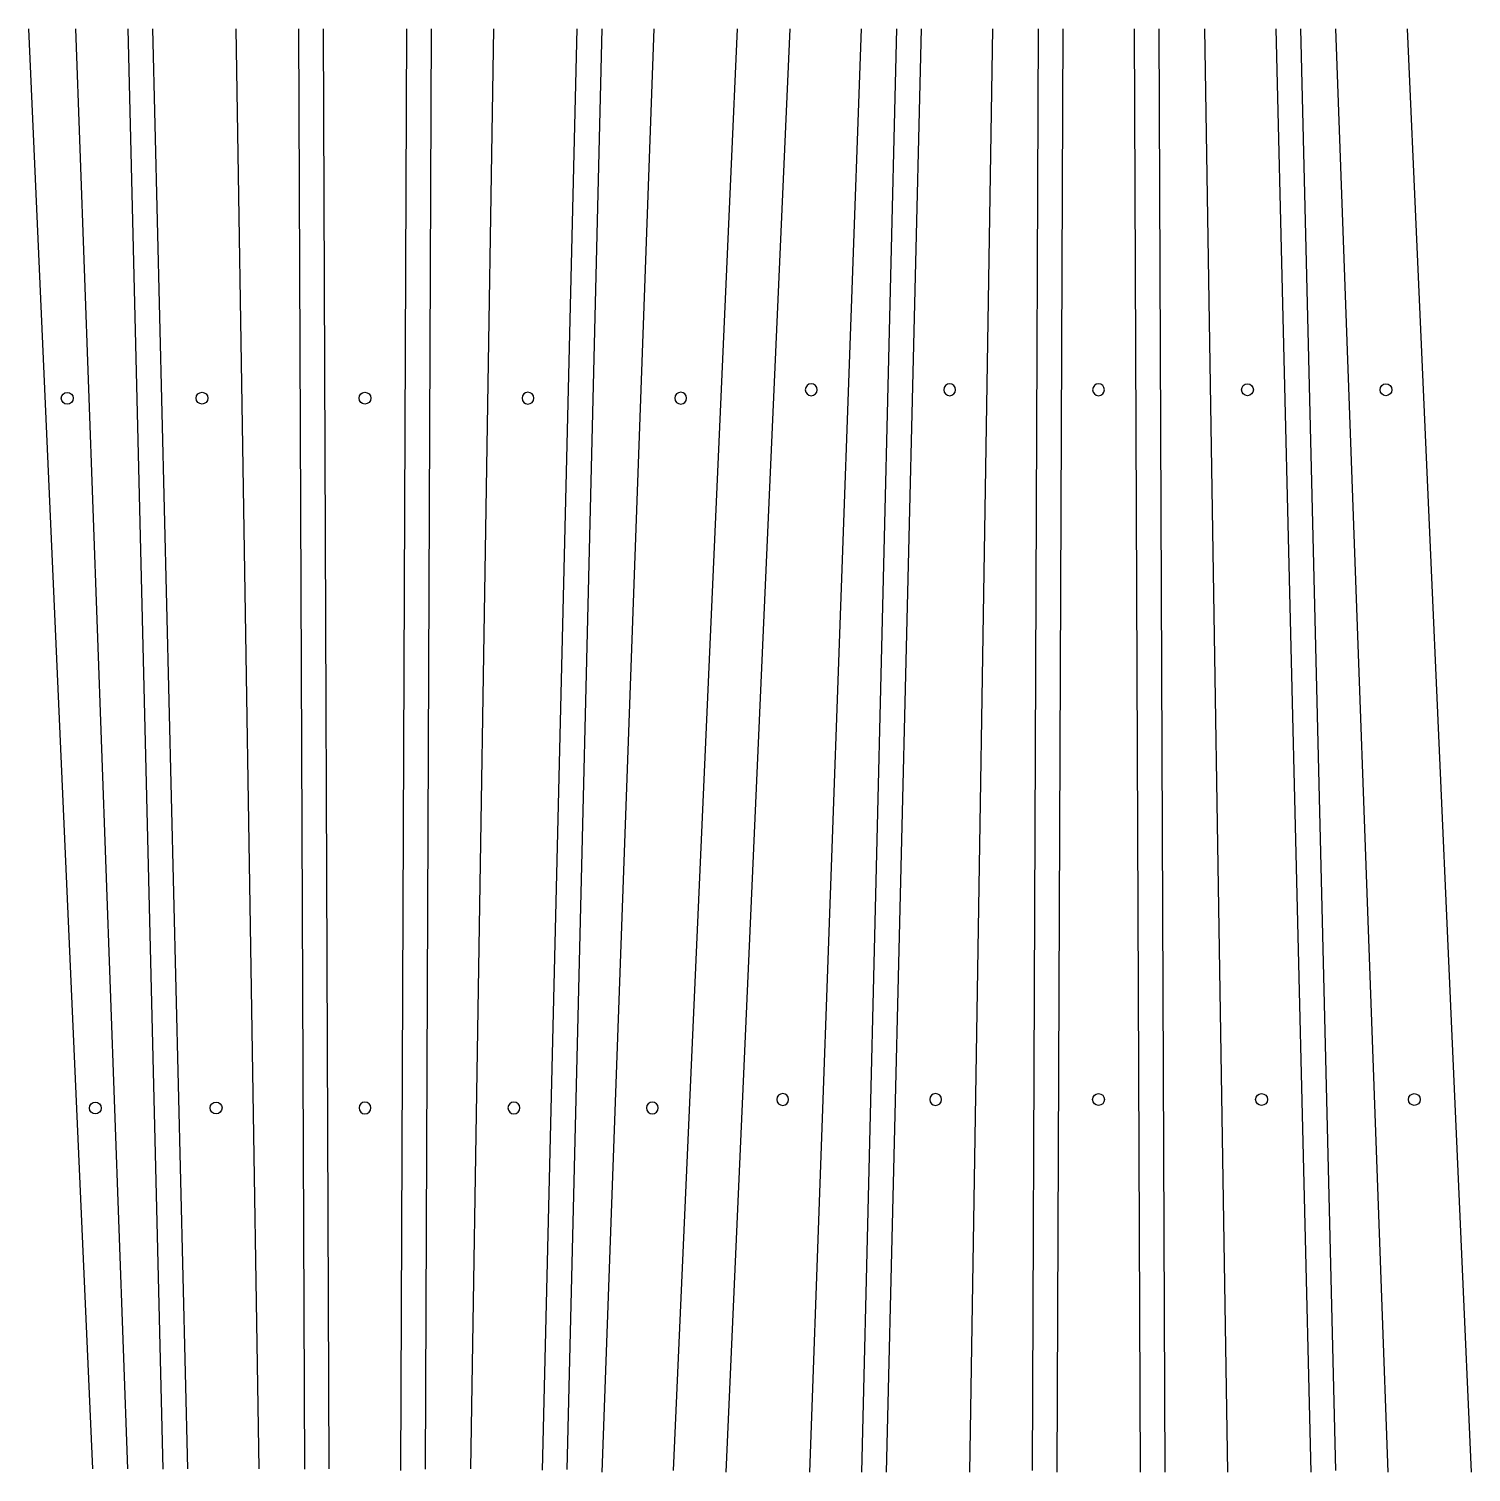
# Model space of a CAD drawing. Header units: inches. Extents: x 1185 to 2404, y -1215 to 6.
import ezdxf

# ---------------------------------------------------------------- set-up
doc = ezdxf.new("R2010")
doc.units = ezdxf.units.IN
doc.header["$MEASUREMENT"] = 0
for name, color, linetype in [('1200s saligna', 7, 'Continuous'), ('1200s tas', 7, 'Continuous'), ('drill holes 1200', 7, 'Continuous')]:
    doc.layers.add(name, color=color, linetype=linetype)

msp = doc.modelspace()

# ---------------------------------------------------------------- linework, layer by layer
at = {"layer": '1200s saligna', "color": 250, "lineweight": 25}
for points in [[(1238.8, -1211.8), (1184.9, 5.5)], [(1224.4, 5.5), (1268.2, -1211.8)], [(1319.1, -1211.8), (1289.6, 5.5)], [(1359.7, 5.5), (1379.2, -1211.8)], [(1438.8, -1211.8), (1433.9, 5.5)], [(1503.9, 5.5), (1498.9, -1213.1)], [(2054, -1214.5), (2059, 5.5)], [(2119.1, 5.5), (2124, -1214.5)], [(2198.2, -1214.5), (2178.7, 5.5)], [(2238.8, 5.5), (2268.3, -1214.5)], [(2333.6, -1214.5), (2289.6, 5.5)], [(2349.7, 5.5), (2403.8, -1214.5)]]:
    msp.add_lwpolyline(points, dxfattribs=at)
at = {"layer": '1200s tas', "color": 230, "lineweight": 25}
for points in [[(1268.5, 5.5), (1298, -1212.2)], [(1412.8, 5.5), (1417.7, -1212.2)], [(1520.1, -1212.2), (1525.1, 5.5)], [(1639.8, -1212.5), (1669.3, 5.5)], [(1918.1, 5.5), (1888.5, -1214.5)], [(2037.8, 5.5), (2032.8, -1213.1)], [(2145.1, -1214.5), (2140.2, 5.5)], [(2289.4, -1213.1), (2259.9, 5.5)]]:
    msp.add_lwpolyline(points, dxfattribs=at)
at = {"layer": '1200s tas', "color": 250, "lineweight": 25}
for points in [[(1558.5, -1211.9), (1577.9, 5.5)], [(1648.1, 5.5), (1618.6, -1212.8)], [(1669.3, -1214.6), (1713.3, 5.5)], [(1783.5, 5.5), (1729.5, -1213.1)], [(1774.3, -1214.5), (1828.3, 5.5)], [(1888.4, 5.5), (1844.5, -1214.5)], [(1909.8, -1214.5), (1939.3, 5.5)], [(1999.4, 5.5), (1979.9, -1214.5)]]:
    msp.add_lwpolyline(points, dxfattribs=at)
for points in [[(1217.3, -311.8), (1220.1, -311.8), (1222.3, -309.6), (1222.3, -306.8), (1222.3, -304), (1220.1, -301.8), (1217.3, -301.8), (1214.6, -301.8), (1212.3, -304), (1212.3, -306.8), (1212.3, -309.6), (1214.6, -311.8), (1217.3, -311.8)], [(1606.7, -311.7), (1603.9, -311.7), (1601.7, -309.5), (1601.7, -306.7), (1601.7, -303.9), (1603.9, -301.7), (1606.7, -301.7), (1609.5, -301.7), (1611.7, -303.9), (1611.7, -306.7), (1611.7, -309.5), (1609.5, -311.7), (1606.7, -311.7)], [(1735.8, -311.7), (1733.1, -311.7), (1730.8, -309.5), (1730.8, -306.7), (1730.8, -303.9), (1733.1, -301.7), (1735.8, -301.7), (1738.6, -301.7), (1740.8, -303.9), (1740.8, -306.7), (1740.8, -309.5), (1738.6, -311.7), (1735.8, -311.7)], [(1846.1, -294.6), (1848.9, -294.6), (1851.1, -296.8), (1851.1, -299.6), (1851.1, -302.4), (1848.9, -304.6), (1846.1, -304.6), (1843.3, -304.6), (1841.1, -302.4), (1841.1, -299.6), (1841.1, -296.8), (1843.3, -294.6), (1846.1, -294.6)], [(1963.1, -294.6), (1965.8, -294.6), (1968.1, -296.8), (1968.1, -299.6), (1968.1, -302.4), (1965.8, -304.6), (1963.1, -304.6), (1960.3, -304.6), (1958.1, -302.4), (1958.1, -299.6), (1958.1, -296.8), (1960.3, -294.6), (1963.1, -294.6)], [(1241, -911.8), (1243.8, -911.8), (1246, -909.6), (1246, -906.8), (1246, -904), (1243.8, -901.8), (1241, -901.8), (1238.3, -901.8), (1236, -904), (1236, -906.8), (1236, -909.6), (1238.3, -911.8), (1241, -911.8)], [(1594.8, -911.7), (1592.1, -911.7), (1589.8, -909.5), (1589.8, -906.7), (1589.8, -903.9), (1592.1, -901.7), (1594.8, -901.7), (1597.6, -901.7), (1599.8, -903.9), (1599.8, -906.7), (1599.8, -909.5), (1597.6, -911.7), (1594.8, -911.7)], [(1711.8, -911.7), (1709, -911.7), (1706.8, -909.5), (1706.8, -906.7), (1706.8, -903.9), (1709, -901.7), (1711.8, -901.7), (1714.5, -901.7), (1716.8, -903.9), (1716.8, -906.7), (1716.8, -909.5), (1714.5, -911.7), (1711.8, -911.7)], [(1822, -894.6), (1824.8, -894.6), (1827, -896.8), (1827, -899.6), (1827, -902.4), (1824.8, -904.6), (1822, -904.6), (1819.3, -904.6), (1817, -902.4), (1817, -899.6), (1817, -896.8), (1819.3, -894.6), (1822, -894.6)], [(1951.2, -894.6), (1953.9, -894.6), (1956.2, -896.8), (1956.2, -899.6), (1956.2, -902.4), (1953.9, -904.6), (1951.2, -904.6), (1948.4, -904.6), (1946.2, -902.4), (1946.2, -899.6), (1946.2, -896.8), (1948.4, -894.6), (1951.2, -894.6)]]:
    msp.add_open_spline(points, degree=3, knots=[0, 0, 0, 0, 1, 1, 1, 2, 2, 2, 3, 3, 3, 4, 4, 4, 4], dxfattribs=at)
at = {"layer": 'drill holes 1200', "color": 250, "lineweight": 25}
for points in [[(1331.2, -311.7), (1333.9, -311.7), (1336.2, -309.5), (1336.2, -306.7), (1336.2, -303.9), (1333.9, -301.7), (1331.2, -301.7), (1328.4, -301.7), (1326.2, -303.9), (1326.2, -306.7), (1326.2, -309.5), (1328.4, -311.7), (1331.2, -311.7)], [(1468.9, -311.7), (1471.7, -311.7), (1473.9, -309.5), (1473.9, -306.7), (1473.9, -303.9), (1471.7, -301.7), (1468.9, -301.7), (1466.2, -301.7), (1463.9, -303.9), (1463.9, -306.7), (1463.9, -309.5), (1466.2, -311.7), (1468.9, -311.7)], [(2088.9, -294.6), (2091.7, -294.6), (2093.9, -296.8), (2093.9, -299.6), (2093.9, -302.4), (2091.7, -304.6), (2088.9, -304.6), (2086.2, -304.6), (2083.9, -302.4), (2083.9, -299.6), (2083.9, -296.8), (2086.2, -294.6), (2088.9, -294.6)], [(2214.8, -294.6), (2212, -294.6), (2209.8, -296.8), (2209.8, -299.6), (2209.8, -302.4), (2212, -304.6), (2214.8, -304.6), (2217.5, -304.6), (2219.8, -302.4), (2219.8, -299.6), (2219.8, -296.8), (2217.5, -294.6), (2214.8, -294.6)], [(2331.8, -294.6), (2329, -294.6), (2326.8, -296.8), (2326.8, -299.6), (2326.8, -302.4), (2329, -304.6), (2331.8, -304.6), (2334.5, -304.6), (2336.8, -302.4), (2336.8, -299.6), (2336.8, -296.8), (2334.5, -294.6), (2331.8, -294.6)], [(1343.1, -911.7), (1345.8, -911.7), (1348.1, -909.5), (1348.1, -906.7), (1348.1, -903.9), (1345.8, -901.7), (1343.1, -901.7), (1340.3, -901.7), (1338.1, -903.9), (1338.1, -906.7), (1338.1, -909.5), (1340.3, -911.7), (1343.1, -911.7)], [(1468.9, -911.7), (1466.2, -911.7), (1463.9, -909.5), (1463.9, -906.7), (1463.9, -903.9), (1466.2, -901.7), (1468.9, -901.7), (1471.7, -901.7), (1473.9, -903.9), (1473.9, -906.7), (1473.9, -909.5), (1471.7, -911.7), (1468.9, -911.7)], [(2088.9, -894.6), (2086.2, -894.6), (2083.9, -896.8), (2083.9, -899.6), (2083.9, -902.4), (2086.2, -904.6), (2088.9, -904.6), (2091.7, -904.6), (2093.9, -902.4), (2093.9, -899.6), (2093.9, -896.8), (2091.7, -894.6), (2088.9, -894.6)], [(2226.7, -894.6), (2223.9, -894.6), (2221.7, -896.8), (2221.7, -899.6), (2221.7, -902.4), (2223.9, -904.6), (2226.7, -904.6), (2229.4, -904.6), (2231.7, -902.4), (2231.7, -899.6), (2231.7, -896.8), (2229.4, -894.6), (2226.7, -894.6)], [(2355.8, -894.6), (2353, -894.6), (2350.8, -896.8), (2350.8, -899.6), (2350.8, -902.4), (2353, -904.6), (2355.8, -904.6), (2358.6, -904.6), (2360.8, -902.4), (2360.8, -899.6), (2360.8, -896.8), (2358.6, -894.6), (2355.8, -894.6)]]:
    msp.add_open_spline(points, degree=3, knots=[0, 0, 0, 0, 1, 1, 1, 2, 2, 2, 3, 3, 3, 4, 4, 4, 4], dxfattribs=at)

doc.saveas('drawing.dxf')
